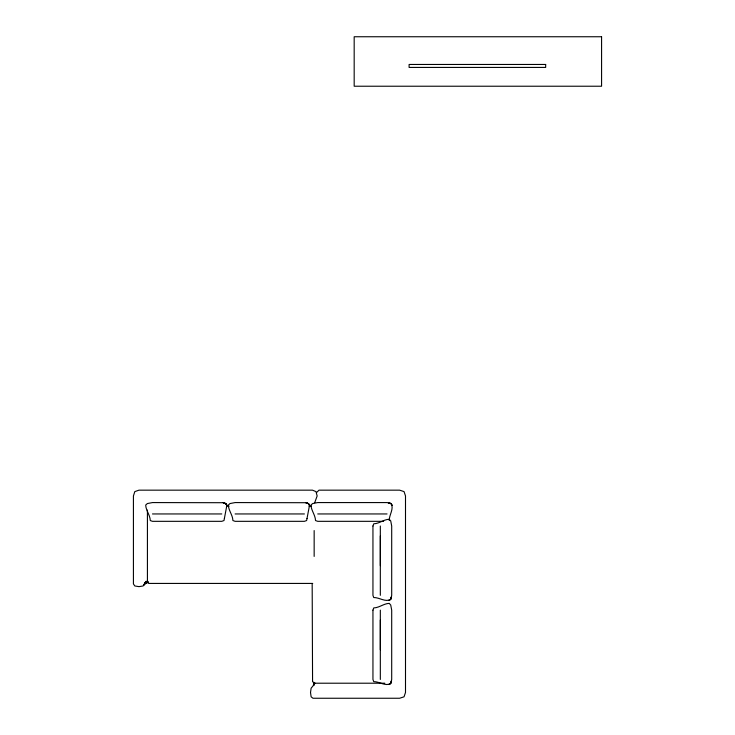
<?xml version="1.0" encoding="UTF-8"?>
<svg xmlns="http://www.w3.org/2000/svg" width="735" height="735" viewBox="0 0 735 735"><rect width="100%" height="100%" fill="white"/><g stroke="black" fill="none" stroke-linecap="round" stroke-linejoin="round"><path stroke-width="1.1" d="M380.326 679.452L380.326 610.142M380.326 595.332L380.326 526.021M314.01 685.075L314.13 682.962L313.138 685.801L311.125 688.18L310.519 692.499L311.125 696.808L312.963 698.25L399.647 698.25L404.039 696.808L405.5 692.499L405.5 495.914L404.039 491.596L399.647 490.162L319.008 490.162L316.803 492.321M389.247 520.545C389.054 514.959 394.337 508.602 391.02 503.548L388.402 502.712L391.195 503.714L392.113 505.395L391.02 503.548L387.042 502.575L317.731 502.575L312.641 503.548L310.969 505.037C311.107 510.43 315.37 515.014 315.526 520.545L317.731 521.326L383.633 521.326M314.69 502.712L317.152 495.969L315.976 491.614L312.458 490.162L138.97 490.162L134.808 491.614L133.421 495.969L133.421 583.939L134.808 585.97L138.97 586.64L143.123 585.97L146.201 581.22L143.619 585.271L147.11 582.524L144.997 582.644M143.619 585.271L144.997 583.094M312.733 583.425L148.856 583.425L147.423 580.87L147.423 510.09M226.849 506.13L229.1 506.13M309.049 506.13L311.3 506.13M152.476 513.949L221.786 513.949M235.108 513.949L304.419 513.949M317.731 513.949L387.042 513.949M145.043 582.763L148.305 582.763M312.173 583.572L312.568 681.74L315.122 683.21L384.818 683.21M313.643 682.824L315.122 683.21M380.326 535.925L380.326 565.628M380.326 620.037L380.326 649.74M314.157 530.551L314.157 556.423M313.891 682.374L313.891 685.259M372.948 610.142L372.948 679.452L373.729 681.657C379.315 681.455 385.673 686.738 390.726 683.421L391.562 680.803L390.561 683.596L388.87 684.524L390.726 683.421L391.7 679.452L391.7 610.142L390.726 605.043L389.238 603.371C383.835 603.508 379.26 607.771 373.729 607.937L372.948 610.142M372.948 526.021L372.948 595.332L373.729 597.537C379.315 597.344 385.673 602.617 390.726 599.31L391.562 596.691L390.561 599.484L388.87 600.403L390.726 599.31L391.7 595.332L391.7 526.021L390.726 520.931L389.238 519.259C383.835 519.397 379.26 523.66 373.729 523.816L372.948 526.021M224.377 518.542L223.991 520.545L221.786 521.326L152.476 521.326L150.271 520.545C150.115 515.014 145.842 510.43 145.705 505.037L147.377 503.548L152.476 502.575L223.302 502.712L225.93 503.714L226.858 505.395L224.377 518.542M307.01 518.542L306.624 520.545L304.419 521.326L235.108 521.326L232.903 520.545C232.738 515.014 228.475 510.43 228.337 505.037L230.009 503.548L235.108 502.575L305.935 502.712L308.562 503.714L309.49 505.395L307.01 518.542M601.579 36.75L354.178 36.75L354.178 86.225L601.579 86.225L601.579 36.75M545.664 64.459L409.101 64.459L409.101 67.427L545.664 67.427L545.664 64.459M307.285 503.043L305.778 502.712L308.562 503.714L307.285 503.043M224.653 503.043L223.146 502.712L225.93 503.714L224.653 503.043M309.417 505.037L308.388 503.548L309.417 505.037M226.784 505.037L225.764 503.548L226.784 505.037M147.808 582.322L147.423 580.843L147.808 582.341"/></g></svg>
